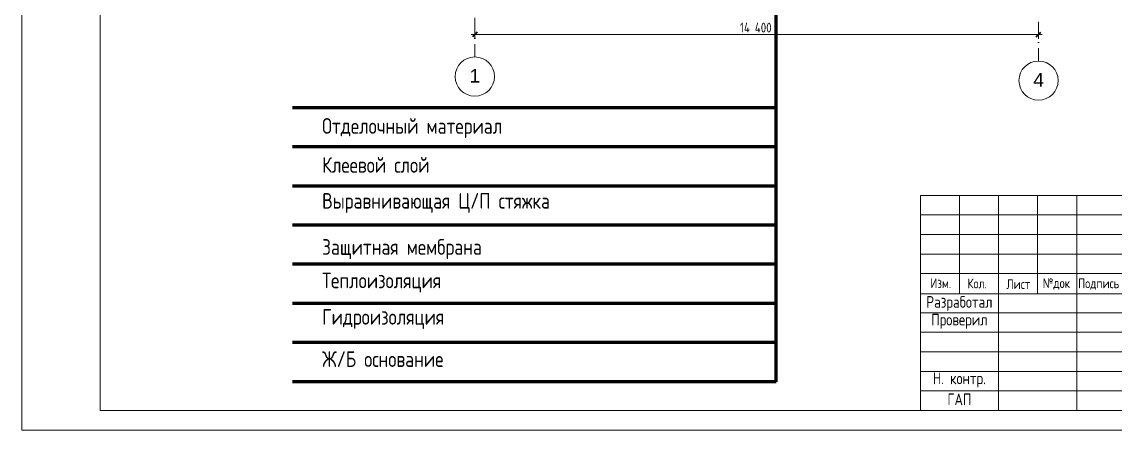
# Model space of a CAD drawing. Header units: feet. Extents: x -10410 to 374725, y -46422 to 88923.
# Drawn here: x 97893 to 125822, y -14688 to -4260 of the extents above; entities that cross this region are included whole.
import ezdxf

# ---------------------------------------------------------------- set-up
doc = ezdxf.new("R2010")
doc.units = ezdxf.units.FT
doc.header["$MEASUREMENT"] = 0
doc.linetypes.add('Штрихпунктирная', pattern=[670.277762, 352.777767, -176.388884, 0, -141.111112])
for name, color, linetype, lineweight in [('00_Ном._пера__120', 7, 'Continuous', 5), ('0_Ном._пера__120', 7, 'Continuous', 5), ('82323000_Ном._пера__1', 7, 'Continuous', 20), ('82323000_Ном._пера__120', 7, 'Continuous', 5), ('Маркер - Оси_Ном._пера__1', 7, 'Continuous', 20), ('Местность - Рельеф_Ном._пера__41', 7, 'Continuous', 80), ('Размер - Общий_Ном._пера__120', 7, 'Continuous', 5), ('Размер - Общий_Ном._пера__21', 7, 'Continuous', 40), ('Элемент Модели - Оси_Ном._пера__1', 7, 'Continuous', 20), ('Элемент Модели - Оси_Ном._пера__20', 1, 'Continuous', 0)]:
    doc.layers.add(name, color=color, linetype=linetype, lineweight=lineweight)
doc.layers.add('Размер - Общий', color=7, linetype='Continuous')
doc.layers.add('Элемент Модели - Оси_Ном._пера__94', color=7, linetype='Continuous', lineweight=5, true_color=0xdc4f00)
doc.styles.add('СГЕНЕРИР_СТИЛЬ_1', font='arial.ttf')
doc.styles.add('СГЕНЕРИР_СТИЛЬ_2', font='CS_Gost2304.shx')
doc.dimstyles.new('СГЕНЕРИР_СТИЛЬ__1', dxfattribs={"dimtxt": 250, "dimasz": 114, "dimexe": 0.18, "dimexo": 0, "dimgap": 0.09, "dimtad": 1, "dimtih": 1, "dimtoh": 1, "dimdec": 0, "dimzin": 0, "dimdsep": 46, "dimtxsty": 'СГЕНЕРИР_СТИЛЬ_2', "dimblk": 'ARROWHEAD_6', "dimblk1": 'ARROWHEAD_6', "dimblk2": 'ARROWHEAD_6', "dimcen": 0.09, "dimclrd": 7, "dimclre": 7, "dimclrt": 7, "dimazin": 0, "dimtfac": 1, "dimtdec": 4, "dimtmove": 0, "dimatfit": 3, "dimfxl": 1, "dimtolj": 1, "dimtzin": 0, "dimarcsym": 0})

# ---------------------------------------------------------------- blocks, each defined once
blk = doc.blocks.new('*D567')
at = {"layer": 'Размер - Общий_Ном._пера__120', "linetype": 'Continuous', "transparency": 16777216}
for p, q in [((109374, -4582), (109464, -4582)), ((109464, -4695), (109464, -4470)), ((109464, -4582), (123864, -4582)), ((123864, -4695), (123864, -4470)), ((123864, -4582), (123954, -4582))]:
    blk.add_line(p, q, dxfattribs=at)
at = {"layer": 'Размер - Общий_Ном._пера__21', "linetype": 'Continuous', "transparency": 16777216}
for p, q in [((109524, -4522), (109404, -4642)), ((123804, -4642), (123924, -4522))]:
    blk.add_line(p, q, dxfattribs=at)
at = {"layer": 'Размер - Общий_Ном._пера__120', "transparency": 16777216, "insert": (116238, -4532), "char_height": 250, "attachment_point": 7, "style": 'СГЕНЕРИР_СТИЛЬ_2'}
blk.add_mtext('\\A1;{\\FCS_Gost2304.shx|c204;14\xa0400}', dxfattribs=at)
blk = doc.blocks.new('ARROWHEAD_6')
at = {"color": 0, "linetype": 'Continuous', "lineweight": 0}
for p, q in [((0, 0), (-1, 0)), ((-0.5, -0.5), (0.5, 0.5))]:
    blk.add_line(p, q, dxfattribs=at)

msp = doc.modelspace()

# ---------------------------------------------------------------- linework, layer by layer
at = {"layer": '00_Ном._пера__120', "linetype": 'Continuous'}
for p, q in [((127339.09191, -9191.0657), (120843.51584, -9191.0657)), ((127339.09191, -9690.7254), (120843.51584, -9690.7254)), ((127339.09191, -10190.3851), (120843.51584, -10190.3851)), ((127339.09191, -11689.3642), (120843.51584, -11689.3642)), ((127339.09191, -12189.02389), (120843.51584, -12189.02389)), ((127339.09191, -12688.68359), (120843.51584, -12688.68359)), ((127339.09191, -13188.34329), (120843.51584, -13188.34329)), ((127339.09191, -13688.00299), (120843.51584, -13688.00299))]:
    msp.add_line(p, q, dxfattribs=at)
at = {"layer": '0_Ном._пера__120', "linetype": 'Continuous'}
for p, q in [((121842.83523, -11189.7045), (121842.83523, -8691.40601)), ((122842.15463, -14187.66269), (122842.15463, -8691.40601)), ((123841.47403, -11189.7045), (123841.47403, -8691.40601)), ((124840.79342, -14187.66269), (124840.79342, -8691.40601)), ((127339.09191, -10690.0448), (120843.51584, -10690.0448)), ((120848.81469, -11210.5609), (139336.22352, -11210.5609))]:
    msp.add_line(p, q, dxfattribs=at)
at = {"layer": '0_Ном._пера__120', "linetype": 'Continuous', "flags": 128}
msp.add_lwpolyline([(120848.81469, -14187.66269), (139336.22352, -14187.66269), (139336.22352, -8691.40601), (120848.81469, -8691.40601)], close=True, dxfattribs=at)
msp.add_lwpolyline([(120848.81469, -14187.66269), (139336.22352, -14187.66269), (139336.22352, -8691.40601), (120848.81469, -8691.40601)], close=True, dxfattribs=at)
at = {"layer": '82323000_Ном._пера__1', "linetype": 'Continuous'}
msp.add_line((97892.67541, 14687.66269), (97892.67541, -14687.66269), dxfattribs=at)
at = {"layer": '82323000_Ном._пера__120', "linetype": 'Continuous'}
for p, q in [((99892.67541, 14187.66269), (99892.67541, -14187.66269)), ((99892.67541, -14187.66269), (139336.22352, -14187.66269)), ((139836.22352, -14687.66269), (97892.67541, -14687.66269))]:
    msp.add_line(p, q, dxfattribs=at)
at = {"layer": 'Местность - Рельеф_Ном._пера__41', "linetype": 'Continuous'}
for p, q in [((117159.07739, -13452.76777), (117159.07739, -2700)), ((117159.07739, -6452.76777), (104804.98004, -6452.76777)), ((117159.07739, -7452.76777), (104804.98004, -7452.76777)), ((117159.07739, -8452.76777), (104804.98004, -8452.76777)), ((117159.07739, -9452.76777), (104804.98004, -9452.76777)), ((117159.07739, -9452.76777), (104804.98004, -9452.76777)), ((117159.07739, -10452.76777), (104804.98004, -10452.76777)), ((117159.07739, -10452.76777), (104804.98004, -10452.76777)), ((117159.07739, -11452.76777), (104804.98004, -11452.76777)), ((117159.07739, -12452.76777), (104804.98004, -12452.76777)), ((117159.07739, -13452.76777), (104804.98004, -13452.76777))]:
    msp.add_line(p, q, dxfattribs=at)
at = {"layer": 'Элемент Модели - Оси_Ном._пера__20', "linetype": 'Continuous'}
for centre in [(109464.44947, -5657.06089), (123864.44947, -5760.08142)]:
    msp.add_circle(centre, 500, dxfattribs=at)
at = {"layer": 'Элемент Модели - Оси_Ном._пера__94', "linetype": 'Штрихпунктирная'}
for p, q in [((109464.44947, -4157.06089), (109464.44947, -5157.06089)), ((123864.44947, -4260.08142), (123864.44947, -5260.08142))]:
    msp.add_line(p, q, dxfattribs=at)

# ---------------------------------------------------------------- texts
at = {"layer": 'Маркер - Оси_Ном._пера__1', "linetype": 'Continuous', "style": 'СГЕНЕРИР_СТИЛЬ_2'}
for s, insert, char_height, attachment_point in [('\\A1;{\\FCS_Gost2304.shx;Отделочный материал}', (105563.10831, -6973.52162), 400, 4), ('\\A1;{\\FCS_Gost2304.shx;Клеевой слой}', (105563.10831, -7914.90051), 400, 4), ('\\A1;{\\FCS_Gost2304.shx;Выравнивающая Ц/П стяжка}', (105563.10831, -8885.63766), 400, 4), ('\\A1;{\\FCS_Gost2304.shx;Защитная мембрана}', (105563.10831, -10063.81184), 400, 4), ('\\A1;{\\pt7750.22;\\FCS_Gost2304.shx;Теплоизоляция}', (105563.10831, -10918.53372), 400, 4), ('\\A1;{\\FCS_Gost2304.shx;Изм.}', (121367.89849, -10936.2095), 250, 5), ('\\A1;{\\FCS_Gost2304.shx;Кол.}', (122296.68912, -10942.3995), 250, 5), ('\\A1;{\\FCS_Gost2304.shx;Лист}', (123348.5214, -10957.88108), 250, 5), ('\\A1;{\\FCS_Gost2304.shx;№док}', (124321.11488, -10953.14315), 250, 5), ('\\A1;{\\FCS_Gost2304.shx;Подпись}', (124877.86045, -10957.88108), 250, 4), ('\\A1;{\\FCS_Gost2304.shx;Разработал}', (121842.83523, -11453.86832), 300, 5), ('\\A1;{\\FCS_Gost2304.shx;Гидроизоляция}', (105563.10831, -11848.88632), 400, 4), ('\\A1;{\\FCS_Gost2304.shx;Проверил}', (121842.83523, -11905.95145), 300, 5), ('\\A1;{\\FCS_Gost2304.shx;Ж/Б основание}', (105563.10831, -12874.33188), 400, 4), ('\\A1;{\\FCS_Gost2304.shx;Н. контр.}', (121842.83523, -13405.95145), 300, 5), ('\\A1;{\\FCS_Gost2304.shx;ГАП}', (121842.83523, -13900.90599), 300, 5)]:
    msp.add_mtext(s, dxfattribs=dict(at, insert=insert, char_height=char_height, attachment_point=attachment_point))
at = {"layer": 'Элемент Модели - Оси_Ном._пера__1', "linetype": 'Continuous', "char_height": 350, "attachment_point": 7, "style": 'СГЕНЕРИР_СТИЛЬ_1'}
for s, insert in [('\\A1;{\\fArial|b0|i0|c204|p38;1}', (109331.64943, -5812.06011)), ('\\A1;{\\fArial|b0|i0|c204|p38;4}', (123731.64943, -5915.08063))]:
    msp.add_mtext(s, dxfattribs=dict(at, insert=insert))

# ---------------------------------------------------------------- dimensions: what is measured, and where the dimension line sits
at = {"layer": 'Размер - Общий', "linetype": 'Continuous'}
dim = msp.add_linear_dim(base=(123864.44947, -4582.10507), p1=(109464.44947, -5157.06089), p2=(123864.44947, -5260.08142), dimstyle='СГЕНЕРИР_СТИЛЬ__1', dxfattribs=at)
dim.commit()
dim.dimension.update_dxf_attribs({"geometry": '*D567', "text_midpoint": (116760.0682, -4407.10507), "dimtype": 160})

doc.saveas('drawing.dxf')
